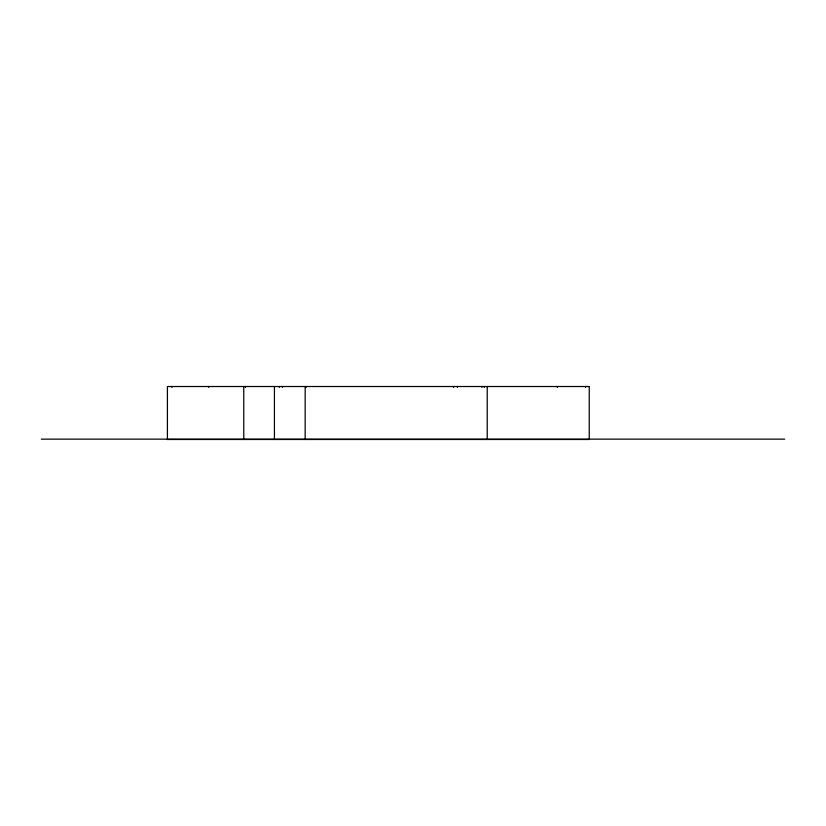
<?xml version="1.0" encoding="UTF-8"?>
<svg xmlns="http://www.w3.org/2000/svg" width="826" height="826" viewBox="0 0 826 826"><rect width="100%" height="100%" fill="white"/><g stroke="black" fill="none" stroke-linecap="round" stroke-linejoin="round"><path stroke-width="1.24" d="M41.3 439.143L784.7 439.143M585.541 386.516L585.541 387.363M557.271 386.516L557.271 387.363M487.226 386.516L487.226 439.484M484.243 386.516L484.243 387.363M481.919 386.516L481.919 387.363M457.397 386.516L457.397 387.363M453.65 386.516L453.65 387.363M306.147 386.516L306.147 387.363M305.166 386.516L305.166 439.484M282.378 386.516L282.378 387.363M279.302 386.516L279.302 387.363M274.428 386.516L274.428 439.484M245.508 386.516L245.508 387.363M243.763 386.516L243.763 439.484M208.761 386.516L208.761 387.363M171.891 386.516L171.891 387.363M589.237 386.516L167.41 386.516L167.41 439.484L589.237 439.484L589.237 386.516"/></g></svg>
